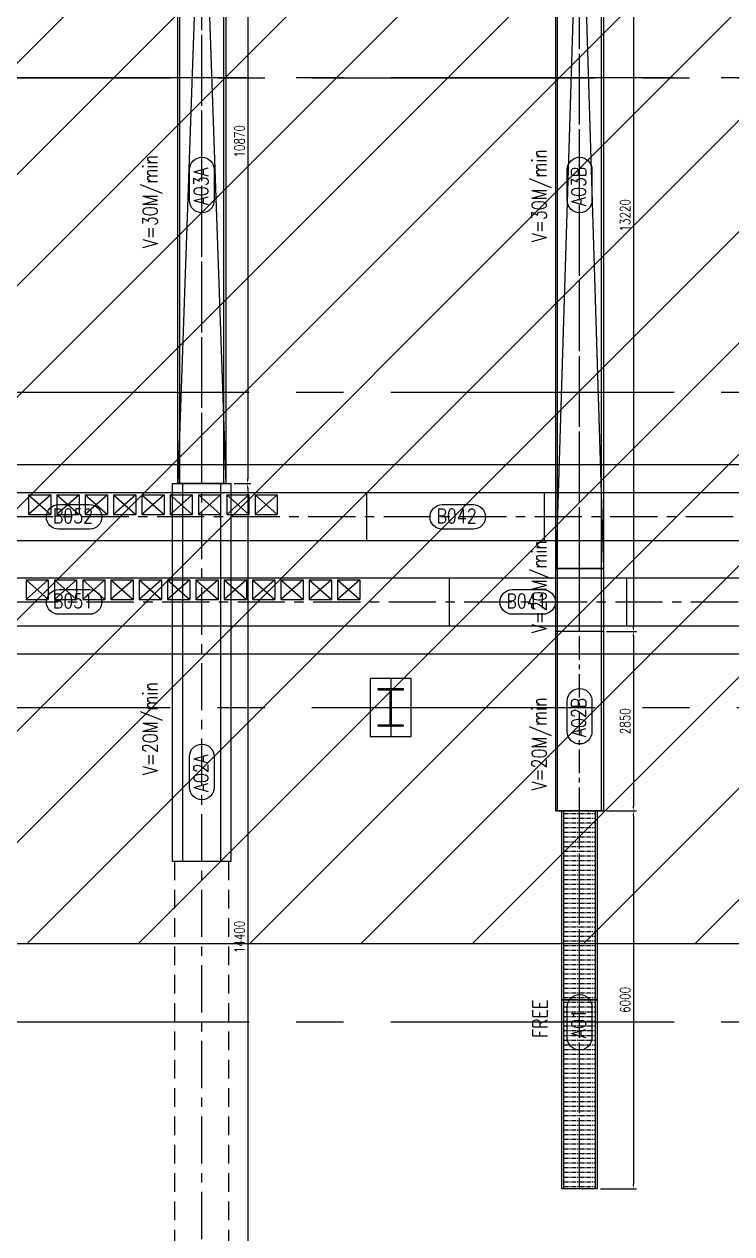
# Model space of a CAD drawing. Extents: x -40736 to 716455, y -65544 to 37405.
# Drawn here: x 341809 to 342933, y -54179 to -52258 of the extents above; entities that cross this region are included whole.
import ezdxf
from ezdxf.enums import TextEntityAlignment as Align

# ---------------------------------------------------------------- set-up
doc = ezdxf.new("R2010")
doc.units = 0
doc.header["$LTSCALE"] = 600
doc.header["$MEASUREMENT"] = 0
for name, pattern in [('CENTER', [2, 1.25, -0.25, 0.25, -0.25]), ('CENTER2', [1.125, 0.75, -0.125, 0.125, -0.125]), ('DASHED', [0.75, 0.5, -0.25]), ('PHANTOM', [2.5, 1.25, -0.25, 0.25, -0.25, 0.25, -0.25])]:
    doc.linetypes.add(name, pattern=pattern)
doc.layers.get('0').update_dxf_attribs({"linetype": 'CONTINUOUS'})
doc.layers.get('DEFPOINTS').update_dxf_attribs({"linetype": 'CONTINUOUS'})
for name, color, linetype in [('0-入荷', 11, 'CONTINUOUS'), ('0-架台', 232, 'CONTINUOUS'), ('0-機台細部', 7, 'CONTINUOUS'), ('0-機號', 4, 'CONTINUOUS'), ('0-滾筒細部', 3, 'CONTINUOUS'), ('001', 7, 'CONTINUOUS'), ('025', 7, 'CONTINUOUS'), ('1FL CV', 11, 'CONTINUOUS'), ('底圖', 253, 'CONTINUOUS'), ('規劃圖', 253, 'CONTINUOUS')]:
    doc.layers.add(name, color=color, linetype=linetype)
doc.styles.get("Standard").update_dxf_attribs({"font": 'txt.shx', "width": 0.75, "bigfont": 'chineset.shx'})
doc.dimstyles.get("Standard").update_dxf_attribs({"dimtxt": 0.18, "dimasz": 0.18, "dimexe": 0.18, "dimexo": 0.0625, "dimgap": 0.09, "dimtad": 0, "dimtih": 1, "dimtoh": 1, "dimdec": 4, "dimzin": 0, "dimdsep": 46, "dimtxsty": 'Standard', "dimcen": 0.09, "dimadec": 0, "dimazin": 0, "dimtfac": 1, "dimtdec": 4, "dimtofl": 0, "dimtmove": 0, "dimatfit": 3, "dimfxl": 1, "dimtolj": 1, "dimtzin": 0, "dimarcsym": 0})

# ---------------------------------------------------------------- blocks, each defined once
blk = doc.blocks.new('1U0032-ORH-001-268')
at = {"layer": '001', "color": 8, "linetype": 'PHANTOM'}
for p, q in [((48091.11185, 119996.517468), (47777.11185, 119996.517468)), ((47777.11185, 119996.517468), (47777.11185, 119644.517468)), ((48091.11185, 119996.517468), (47777.11185, 119644.517468)), ((48091.11185, 119644.517468), (47777.11185, 119996.517468)), ((48091.11185, 119996.517468), (48091.11185, 119644.517468)), ((48091.11185, 119644.517468), (47777.11185, 119644.517468))]:
    blk.add_line(p, q, dxfattribs=at)
blk = doc.blocks.new('1U0032-ORH-001-269')
at = {"layer": '001', "color": 8, "linetype": 'PHANTOM'}
for p, q in [((48091.11185, 119546.517468), (47777.11185, 119546.517468)), ((47777.11185, 119546.517468), (47777.11185, 119194.517468)), ((48091.11185, 119546.517468), (47777.11185, 119194.517468)), ((48091.11185, 119194.517468), (47777.11185, 119546.517468)), ((48091.11185, 119546.517468), (48091.11185, 119194.517468)), ((48091.11185, 119194.517468), (47777.11185, 119194.517468))]:
    blk.add_line(p, q, dxfattribs=at)
blk = doc.blocks.new('1U0032-ORH-001-270')
at = {"layer": '001', "color": 8, "linetype": 'PHANTOM'}
for p, q in [((48091.11185, 119096.517468), (47777.11185, 119096.517468)), ((47777.11185, 119096.517468), (47777.11185, 118744.517468)), ((48091.11185, 119096.517468), (47777.11185, 118744.517468)), ((48091.11185, 118744.517468), (47777.11185, 119096.517468)), ((48091.11185, 119096.517468), (48091.11185, 118744.517468)), ((48091.11185, 118744.517468), (47777.11185, 118744.517468))]:
    blk.add_line(p, q, dxfattribs=at)
blk = doc.blocks.new('1U0032-ORH-001-271')
at = {"layer": '001', "color": 8, "linetype": 'PHANTOM'}
for p, q in [((48091.11185, 118646.517468), (47777.11185, 118646.517468)), ((47777.11185, 118646.517468), (47777.11185, 118294.517468)), ((48091.11185, 118646.517468), (47777.11185, 118294.517468)), ((48091.11185, 118294.517468), (47777.11185, 118646.517468)), ((48091.11185, 118646.517468), (48091.11185, 118294.517468)), ((48091.11185, 118294.517468), (47777.11185, 118294.517468))]:
    blk.add_line(p, q, dxfattribs=at)
blk = doc.blocks.new('1U0032-ORH-001-272')
at = {"layer": '001', "color": 8, "linetype": 'PHANTOM'}
for p, q in [((48091.11185, 118196.517468), (47777.11185, 118196.517468)), ((47777.11185, 118196.517468), (47777.11185, 117844.517468)), ((48091.11185, 118196.517468), (47777.11185, 117844.517468)), ((48091.11185, 117844.517468), (47777.11185, 118196.517468)), ((48091.11185, 118196.517468), (48091.11185, 117844.517468)), ((48091.11185, 117844.517468), (47777.11185, 117844.517468))]:
    blk.add_line(p, q, dxfattribs=at)
blk = doc.blocks.new('1U0032-ORH-001-273')
at = {"layer": '001', "color": 8, "linetype": 'PHANTOM'}
for p, q in [((48091.11185, 117746.517468), (47777.11185, 117746.517468)), ((47777.11185, 117746.517468), (47777.11185, 117394.517468)), ((48091.11185, 117746.517468), (47777.11185, 117394.517468)), ((48091.11185, 117394.517468), (47777.11185, 117746.517468)), ((48091.11185, 117746.517468), (48091.11185, 117394.517468)), ((48091.11185, 117394.517468), (47777.11185, 117394.517468))]:
    blk.add_line(p, q, dxfattribs=at)
blk = doc.blocks.new('1U0032-ORH-001-274')
at = {"layer": '001', "color": 8, "linetype": 'PHANTOM'}
for p, q in [((48091.11185, 117296.517468), (47777.11185, 117296.517468)), ((47777.11185, 117296.517468), (47777.11185, 116944.517468)), ((48091.11185, 117296.517468), (47777.11185, 116944.517468)), ((48091.11185, 116944.517468), (47777.11185, 117296.517468)), ((48091.11185, 117296.517468), (48091.11185, 116944.517468)), ((48091.11185, 116944.517468), (47777.11185, 116944.517468))]:
    blk.add_line(p, q, dxfattribs=at)
blk = doc.blocks.new('1U0032-ORH-001-275')
at = {"layer": '001', "color": 8, "linetype": 'PHANTOM'}
for p, q in [((48091.11185, 116846.517468), (47777.11185, 116846.517468)), ((47777.11185, 116846.517468), (47777.11185, 116494.517468)), ((48091.11185, 116846.517468), (47777.11185, 116494.517468)), ((48091.11185, 116494.517468), (47777.11185, 116846.517468)), ((48091.11185, 116846.517468), (48091.11185, 116494.517468)), ((48091.11185, 116494.517468), (47777.11185, 116494.517468))]:
    blk.add_line(p, q, dxfattribs=at)
blk = doc.blocks.new('1U0032-ORH-001-276')
at = {"layer": '001', "color": 8, "linetype": 'PHANTOM'}
for p, q in [((48091.11185, 116396.517468), (47777.11185, 116396.517468)), ((47777.11185, 116396.517468), (47777.11185, 116044.517468)), ((48091.11185, 116396.517468), (47777.11185, 116044.517468)), ((48091.11185, 116044.517468), (47777.11185, 116396.517468)), ((48091.11185, 116396.517468), (48091.11185, 116044.517468)), ((48091.11185, 116044.517468), (47777.11185, 116044.517468))]:
    blk.add_line(p, q, dxfattribs=at)
blk = doc.blocks.new('1U0032-ORH-001-294')
at = {"layer": '001', "color": 8, "linetype": 'PHANTOM'}
for p, q in [((46741.111898, 120036.51715), (46427.111898, 120036.51715)), ((46427.111898, 120036.51715), (46427.111898, 119684.51715)), ((46741.111898, 120036.51715), (46427.111898, 119684.51715)), ((46741.111898, 119684.51715), (46427.111898, 120036.51715)), ((46741.111898, 120036.51715), (46741.111898, 119684.51715)), ((46741.111898, 119684.51715), (46427.111898, 119684.51715))]:
    blk.add_line(p, q, dxfattribs=at)
blk = doc.blocks.new('1U0032-ORH-001-295')
at = {"layer": '001', "color": 8, "linetype": 'PHANTOM'}
for p, q in [((46741.111898, 119586.51715), (46427.111898, 119586.51715)), ((46427.111898, 119586.51715), (46427.111898, 119234.51715)), ((46741.111898, 119586.51715), (46427.111898, 119234.51715)), ((46741.111898, 119234.51715), (46427.111898, 119586.51715)), ((46741.111898, 119586.51715), (46741.111898, 119234.51715)), ((46741.111898, 119234.51715), (46427.111898, 119234.51715))]:
    blk.add_line(p, q, dxfattribs=at)
blk = doc.blocks.new('1U0032-ORH-001-296')
at = {"layer": '001', "color": 8, "linetype": 'PHANTOM'}
for p, q in [((46741.111898, 119136.51715), (46427.111898, 119136.51715)), ((46427.111898, 119136.51715), (46427.111898, 118784.51715)), ((46741.111898, 119136.51715), (46427.111898, 118784.51715)), ((46741.111898, 118784.51715), (46427.111898, 119136.51715)), ((46741.111898, 119136.51715), (46741.111898, 118784.51715)), ((46741.111898, 118784.51715), (46427.111898, 118784.51715))]:
    blk.add_line(p, q, dxfattribs=at)
blk = doc.blocks.new('1U0032-ORH-001-297')
at = {"layer": '001', "color": 8, "linetype": 'PHANTOM'}
for p, q in [((46741.111898, 118686.51715), (46427.111898, 118686.51715)), ((46427.111898, 118686.51715), (46427.111898, 118334.51715)), ((46741.111898, 118686.51715), (46427.111898, 118334.51715)), ((46741.111898, 118334.51715), (46427.111898, 118686.51715)), ((46741.111898, 118686.51715), (46741.111898, 118334.51715)), ((46741.111898, 118334.51715), (46427.111898, 118334.51715))]:
    blk.add_line(p, q, dxfattribs=at)
blk = doc.blocks.new('1U0032-ORH-001-298')
at = {"layer": '001', "color": 8, "linetype": 'PHANTOM'}
for p, q in [((46741.111898, 118236.51715), (46427.111898, 118236.51715)), ((46427.111898, 118236.51715), (46427.111898, 117884.51715)), ((46741.111898, 118236.51715), (46427.111898, 117884.51715)), ((46741.111898, 117884.51715), (46427.111898, 118236.51715)), ((46741.111898, 118236.51715), (46741.111898, 117884.51715)), ((46741.111898, 117884.51715), (46427.111898, 117884.51715))]:
    blk.add_line(p, q, dxfattribs=at)
blk = doc.blocks.new('1U0032-ORH-001-299')
at = {"layer": '001', "color": 8, "linetype": 'PHANTOM'}
for p, q in [((46741.111898, 117786.51715), (46427.111898, 117786.51715)), ((46427.111898, 117786.51715), (46427.111898, 117434.51715)), ((46741.111898, 117786.51715), (46427.111898, 117434.51715)), ((46741.111898, 117434.51715), (46427.111898, 117786.51715)), ((46741.111898, 117786.51715), (46741.111898, 117434.51715)), ((46741.111898, 117434.51715), (46427.111898, 117434.51715))]:
    blk.add_line(p, q, dxfattribs=at)
blk = doc.blocks.new('1U0032-ORH-001-300')
at = {"layer": '001', "color": 8, "linetype": 'PHANTOM'}
for p, q in [((46741.111898, 117336.51715), (46427.111898, 117336.51715)), ((46427.111898, 117336.51715), (46427.111898, 116984.51715)), ((46741.111898, 117336.51715), (46427.111898, 116984.51715)), ((46741.111898, 116984.51715), (46427.111898, 117336.51715)), ((46741.111898, 117336.51715), (46741.111898, 116984.51715)), ((46741.111898, 116984.51715), (46427.111898, 116984.51715))]:
    blk.add_line(p, q, dxfattribs=at)
blk = doc.blocks.new('1U0032-ORH-001-301')
at = {"layer": '001', "color": 8, "linetype": 'PHANTOM'}
for p, q in [((46741.111898, 116886.51715), (46427.111898, 116886.51715)), ((46427.111898, 116886.51715), (46427.111898, 116534.51715)), ((46741.111898, 116886.51715), (46427.111898, 116534.51715)), ((46741.111898, 116534.51715), (46427.111898, 116886.51715)), ((46741.111898, 116886.51715), (46741.111898, 116534.51715)), ((46741.111898, 116534.51715), (46427.111898, 116534.51715))]:
    blk.add_line(p, q, dxfattribs=at)
blk = doc.blocks.new('1U0032-ORH-001-302')
at = {"layer": '001', "color": 8, "linetype": 'PHANTOM'}
for p, q in [((46741.111898, 116436.51715), (46427.111898, 116436.51715)), ((46427.111898, 116436.51715), (46427.111898, 116084.51715)), ((46741.111898, 116436.51715), (46427.111898, 116084.51715)), ((46741.111898, 116084.51715), (46427.111898, 116436.51715)), ((46741.111898, 116436.51715), (46741.111898, 116084.51715)), ((46741.111898, 116084.51715), (46427.111898, 116084.51715))]:
    blk.add_line(p, q, dxfattribs=at)
blk = doc.blocks.new('1U0032-ORH-001-303')
at = {"layer": '001', "color": 8, "linetype": 'PHANTOM'}
for p, q in [((46741.111898, 115986.51715), (46427.111898, 115986.51715)), ((46427.111898, 115986.51715), (46427.111898, 115634.51715)), ((46741.111898, 115986.51715), (46427.111898, 115634.51715)), ((46741.111898, 115634.51715), (46427.111898, 115986.51715)), ((46741.111898, 115986.51715), (46741.111898, 115634.51715)), ((46741.111898, 115634.51715), (46427.111898, 115634.51715))]:
    blk.add_line(p, q, dxfattribs=at)
blk = doc.blocks.new('1U0032-ORH-001-304')
at = {"layer": '001', "color": 8, "linetype": 'PHANTOM'}
for p, q in [((46741.111898, 115536.51715), (46427.111898, 115536.51715)), ((46427.111898, 115536.51715), (46427.111898, 115184.51715)), ((46741.111898, 115536.51715), (46427.111898, 115184.51715)), ((46741.111898, 115184.51715), (46427.111898, 115536.51715)), ((46741.111898, 115536.51715), (46741.111898, 115184.51715)), ((46741.111898, 115184.51715), (46427.111898, 115184.51715))]:
    blk.add_line(p, q, dxfattribs=at)
blk = doc.blocks.new('1U0032-ORH-001-305')
at = {"layer": '001', "color": 8, "linetype": 'PHANTOM'}
for p, q in [((46741.111898, 115086.51715), (46427.111898, 115086.51715)), ((46427.111898, 115086.51715), (46427.111898, 114734.51715)), ((46741.111898, 115086.51715), (46427.111898, 114734.51715)), ((46741.111898, 114734.51715), (46427.111898, 115086.51715)), ((46741.111898, 115086.51715), (46741.111898, 114734.51715)), ((46741.111898, 114734.51715), (46427.111898, 114734.51715))]:
    blk.add_line(p, q, dxfattribs=at)
blk = doc.blocks.new('A$C77002C3D')
at = {"layer": '0-機號', "color": 7}
for points in [[(3323.01343, 41556.46434), (3323.01343, 42046.35761, -1), (3714.71923, 42046.35761), (3714.71923, 41556.46434, -1)], [(4673.01349, 41556.46434), (4673.01349, 42046.35761, -1), (5064.71929, 42046.35761), (5064.71929, 41556.46434, -1)], [(4673.01349, 35463.37148), (4673.01349, 35953.26476, -1), (5064.71929, 35953.26476), (5064.71929, 35463.37148, -1)], [(3323.01343, 34351.69186), (3323.01343, 34841.58514, -1), (3714.71923, 34841.58514), (3714.71923, 34351.69186, -1)]]:
    blk.add_lwpolyline(points, format="xyb", close=True, dxfattribs=at)
at = {"layer": '001', "color": 3}
for p, q in [((3138.86633, 47573.46058), (3138.86633, 9623.91641)), ((3898.86633, 47573.46058), (3898.86633, 9623.91641)), ((5248.86628, 37155.64023), (4488.86628, 37155.64023)), ((3898.86633, 35845.63991), (3138.86633, 35845.63991)), ((5248.86628, 34335.64023), (4488.86628, 34335.64023)), ((3898.86633, 33025.63991), (3138.86633, 33025.63991))]:
    blk.add_line(p, q, dxfattribs=at)
at = {"layer": '001', "color": 2, "linetype": 'CENTER'}
blk.add_line((3518.86633, 47603.46058), (3518.86633, 9623.91641), dxfattribs=at)
at = {"layer": '025', "color": 3}
for p, q in [((4488.86628, 10933.9164), (4488.86628, 46880.64023)), ((5248.86628, 10933.9164), (5248.86628, 46880.64023))]:
    blk.add_line(p, q, dxfattribs=at)
at = {"layer": '025', "color": 2, "linetype": 'CENTER'}
blk.add_line((4868.86628, 10933.9164), (4868.86628, 46910.64023), dxfattribs=at)
at = {"layer": '001', "color": 0, "linetype": 'ByBlock'}
for name in ['1U0032-ORH-001-294', '1U0032-ORH-001-268', '1U0032-ORH-001-295', '1U0032-ORH-001-269', '1U0032-ORH-001-296', '1U0032-ORH-001-270', '1U0032-ORH-001-297', '1U0032-ORH-001-271', '1U0032-ORH-001-298', '1U0032-ORH-001-272', '1U0032-ORH-001-299', '1U0032-ORH-001-273', '1U0032-ORH-001-300', '1U0032-ORH-001-274', '1U0032-ORH-001-301', '1U0032-ORH-001-275', '1U0032-ORH-001-302', '1U0032-ORH-001-276', '1U0032-ORH-001-303', '1U0032-ORH-001-304', '1U0032-ORH-001-305']:
    blk.add_blockref(name, (-42872.24557, -77470.87724), dxfattribs=at)
at = {"layer": '0-機號', "color": 7, "width": 0.8}
for s, p in [('B051', (3532.56392, 41819.99741)), ('B052', (4882.56398, 41819.99741)), ('B042', (4882.56398, 35726.90456)), ('B041', (3532.56392, 34615.22494))]:
    blk.add_text(s, height=230.4, rotation=270, dxfattribs=at).set_placement(p, align=Align.MIDDLE)
blk = doc.blocks.new('platform')
at = {"layer": '0-架台'}
for p, q in [((41276, -35044), (4313, -35044)), ((1100, -38044), (44776, -38044))]:
    blk.add_line(p, q, dxfattribs=at)
blk = doc.blocks.new('A$C68EF232B')
for p, q in [((0, 730), (12220, 730)), ((0, 30), (12220, 30))]:
    blk.add_line(p, q)
at = {"color": 1, "linetype": 'CENTER'}
blk.add_line((-1000, 380), (12220, 380), dxfattribs=at)
for points in [[(12220, 870), (11320, 870), (11320, 760), (12220, 760)], [(0, 760), (-1000, 760), (-1000, 0), (0, 0)], [(0, 0), (12220, 0), (12220, 760), (0, 760)]]:
    blk.add_lwpolyline(points, close=True)
blk = doc.blocks.new('*D91')
at = {"layer": '0-滾筒細部', "color": 0, "lineweight": -2}
for p, q in [((0, 540), (0, 400)), ((2970, 420), (30, 420)), ((3000, 540), (3000, 400))]:
    blk.add_line(p, q, dxfattribs=at)
at = {"layer": '0-滾筒細部', "color": 0}
for points in [[(30, 425), (30, 415), (0, 420)], [(2970, 425), (2970, 415), (3000, 420)]]:
    blk.add_solid(points, dxfattribs=at)
at = {"layer": 'DEFPOINTS', "color": 0}
for p in [(0, 560), (0, 420), (3000, 560)]:
    blk.add_point(p, dxfattribs=at)
at = {"layer": '0-滾筒細部', "color": 0, "insert": (1500, 472), "char_height": 64, "attachment_point": 5}
blk.add_mtext('\\A1;3000', dxfattribs=at)
blk = doc.blocks.new('roller_FF_490')
at = {"color": 1, "linetype": 'CENTER', "ltscale": 0.1}
blk.add_line((0, -250), (0, 250), dxfattribs=at)
blk = doc.blocks.new('*D372')
at = {"color": 0, "lineweight": -2}
for p, q in [((8850, 1916), (8850, 1442)), ((22070, 1806), (22070, 1442)), ((21995, 1492), (8925, 1492))]:
    blk.add_line(p, q, dxfattribs=at)
at = {"color": 0}
for points in [[(8925, 1504), (8925, 1479), (8850, 1492)], [(21995, 1504), (21995, 1479), (22070, 1492)]]:
    blk.add_solid(points, dxfattribs=at)
at = {"layer": 'DEFPOINTS', "color": 0}
for p in [(8850, 1966), (22070, 1856), (8850, 1492)]:
    blk.add_point(p, dxfattribs=at)
at = {"color": 0, "insert": (15460, 1622), "char_height": 160, "attachment_point": 5}
blk.add_mtext('\\A1;13220', dxfattribs=at)
blk = doc.blocks.new('*D373')
at = {"color": 0, "lineweight": -2}
for p, q in [((6000, 1916), (6000, 1442)), ((8850, 1916), (8850, 1442)), ((8775, 1492), (6075, 1492))]:
    blk.add_line(p, q, dxfattribs=at)
at = {"color": 0}
for points in [[(6075, 1504), (6075, 1479), (6000, 1492)], [(8775, 1504), (8775, 1479), (8850, 1492)]]:
    blk.add_solid(points, dxfattribs=at)
at = {"layer": 'DEFPOINTS', "color": 0}
for p in [(6000, 1966), (8850, 1966), (6000, 1492)]:
    blk.add_point(p, dxfattribs=at)
at = {"color": 0, "insert": (7425, 1622), "char_height": 160, "attachment_point": 5}
blk.add_mtext('\\A1;2850', dxfattribs=at)
blk = doc.blocks.new('*D374')
at = {"color": 0, "lineweight": -2}
for p, q in [((0, 2016), (0, 1442)), ((6000, 1916), (6000, 1442)), ((5925, 1492), (75, 1492))]:
    blk.add_line(p, q, dxfattribs=at)
at = {"color": 0}
for points in [[(75, 1504), (75, 1479), (0, 1492)], [(5925, 1504), (5925, 1479), (6000, 1492)]]:
    blk.add_solid(points, dxfattribs=at)
at = {"layer": 'DEFPOINTS', "color": 0}
for p in [(0, 2066), (6000, 1966), (0, 1492)]:
    blk.add_point(p, dxfattribs=at)
at = {"color": 0, "insert": (3000, 1622), "char_height": 160, "attachment_point": 5}
blk.add_mtext('\\A1;6000', dxfattribs=at)
blk = doc.blocks.new('A$C37745B68')
for p, q in [((0, 730), (10870, 730)), ((0, 30), (10870, 30))]:
    blk.add_line(p, q)
at = {"color": 1, "linetype": 'CENTER'}
blk.add_line((0, 380), (10870, 380), dxfattribs=at)
for points in [[(10870, 870), (9970, 870), (9970, 760), (10870, 760)], [(0, 0), (10870, 0), (10870, 760), (0, 760)]]:
    blk.add_lwpolyline(points, close=True)
blk = doc.blocks.new('A$C5A1C1C61')
at = {"color": 11, "linetype": 'DASHED'}
for p, q in [((0, 895), (0, 35)), ((0, 895), (8400, 895)), ((0, 35), (8400, 35))]:
    blk.add_line(p, q, dxfattribs=at)
at = {"color": 11}
for p, q in [((8400, 930), (14400, 930)), ((8400, 930), (8400, 0)), ((14400, 0), (14400, 930)), ((8400, 765), (14400, 765)), ((8400, 165), (14400, 165)), ((8400, 0), (14400, 0))]:
    blk.add_line(p, q, dxfattribs=at)
at = {"color": 11, "linetype": 'CENTER'}
blk.add_line((0, 465), (14400, 465), dxfattribs=at)
blk = doc.blocks.new('*D378')
at = {"color": 0, "lineweight": -2}
for p, q in [((14400, 1831), (14400, 1568)), ((25270, 1806), (25270, 1568)), ((25195, 1618), (14475, 1618))]:
    blk.add_line(p, q, dxfattribs=at)
at = {"color": 0}
for points in [[(14475, 1631), (14475, 1606), (14400, 1618)], [(25195, 1631), (25195, 1606), (25270, 1618)]]:
    blk.add_solid(points, dxfattribs=at)
at = {"layer": 'DEFPOINTS', "color": 0}
for p in [(14400, 1881), (25270, 1856), (14400, 1618)]:
    blk.add_point(p, dxfattribs=at)
at = {"color": 0, "insert": (19835, 1748), "char_height": 160, "attachment_point": 5}
blk.add_mtext('\\A1;10870', dxfattribs=at)
blk = doc.blocks.new('*D379')
at = {"color": 0, "lineweight": -2}
for p, q in [((0, 1866), (0, 1568)), ((14400, 1831), (14400, 1568)), ((14325, 1618), (75, 1618))]:
    blk.add_line(p, q, dxfattribs=at)
at = {"color": 0}
for points in [[(75, 1631), (75, 1606), (0, 1618)], [(14325, 1631), (14325, 1606), (14400, 1618)]]:
    blk.add_solid(points, dxfattribs=at)
at = {"layer": 'DEFPOINTS', "color": 0}
for p in [(0, 1916), (14400, 1881), (0, 1618)]:
    blk.add_point(p, dxfattribs=at)
at = {"color": 0, "insert": (7200, 1748), "char_height": 160, "attachment_point": 5}
blk.add_mtext('\\A1;14400', dxfattribs=at)
blk = doc.blocks.new('A$C45B43C60')
for p, q in [((-0.00024, 530.00012), (2999.99976, 530.00012)), ((-0.00024, 30.00012), (2999.99976, 30.00012))]:
    blk.add_line(p, q)
at = {"color": 1, "linetype": 'CENTER'}
blk.add_line((-0.00024, 280.00012), (2999.99976, 280.00012), dxfattribs=at)
blk.add_lwpolyline([(-0.00024, 0.00012), (2999.99976, 0.00012), (2999.99976, 560.00012), (-0.00024, 560.00012)], close=True)
at = {"layer": '0-滾筒細部'}
for p in [(37.49976, 280.00012), (112.49976, 280.00012), (187.49976, 280.00012), (262.49976, 280.00012), (337.49976, 280.00012), (412.49976, 280.00012), (487.49976, 280.00012), (562.49976, 280.00012), (637.49976, 280.00012), (712.49976, 280.00012), (787.49976, 280.00012), (862.49976, 280.00012), (937.49976, 280.00012), (1012.49976, 280.00012), (1087.49976, 280.00012), (1162.49976, 280.00012), (1237.49976, 280.00012), (1312.49976, 280.00012), (1387.49976, 280.00012), (1462.49976, 280.00012), (1537.49976, 280.00012), (1612.49976, 280.00012), (1687.49976, 280.00012), (1762.49976, 280.00012), (1837.49976, 280.00012), (1912.49976, 280.00012), (1987.49976, 280.00012), (2062.49976, 280.00012), (2137.49976, 280.00012), (2212.49976, 280.00012), (2287.49976, 280.00012), (2362.49976, 280.00012), (2437.49976, 280.00012), (2512.49976, 280.00012), (2587.49976, 280.00012), (2662.49976, 280.00012), (2737.49976, 280.00012), (2812.49976, 280.00012), (2887.49976, 280.00012), (2962.49976, 280.00012)]:
    blk.add_blockref('roller_FF_490', p, dxfattribs=at)
dim = blk.add_linear_dim(base=(-0.00024, 420.00012), p1=(2999.99976, 560.00012), p2=(-0.00024, 560.00012), dimstyle='Standard', override={"dimscale": 20}, dxfattribs=at)
dim.commit()
dim.dimension.update_dxf_attribs({"geometry": '*D91', "text_midpoint": (1499.99976, 472.00012)})
blk = doc.blocks.new('A$C14F25BC3')
at = {"layer": '0-入荷', "color": 11}
for p, q in [((5999.99935, 2695.68866), (9849.99935, 2695.68866)), ((22069.99935, 2345.68866), (9849.99935, 2725.68866)), ((22069.99935, 2345.68866), (9849.99935, 1965.68866)), ((5999.99935, 1995.68866), (9849.99935, 1995.68866))]:
    blk.add_line(p, q, dxfattribs=at)
at = {"layer": '0-入荷'}
for p, q in [((8849.99935, 1965.68866), (8849.99935, 2725.68866)), ((9849.99935, 1965.68866), (9849.99935, 2725.68866))]:
    blk.add_line(p, q, dxfattribs=at)
at = {"layer": '0-入荷', "color": 11, "linetype": 'CENTER', "ltscale": 0.5}
for p, q in [((-0.00065, 2345.68866), (5999.99935, 2345.68866)), ((5999.99935, 2345.68866), (9849.99935, 2345.68866)), ((9849.99935, 2345.68866), (22069.99935, 2345.68866))]:
    blk.add_line(p, q, dxfattribs=at)
at = {"layer": '0-入荷', "color": 11}
for points in [[(5999.99935, 2725.68866), (9849.99935, 2725.68866), (9849.99935, 1965.68866), (5999.99935, 1965.68866)], [(9849.99935, 2725.68866), (22069.99935, 2725.68866), (22069.99935, 1965.68866), (9849.99935, 1965.68866)]]:
    blk.add_lwpolyline(points, close=True, dxfattribs=at)
at = {"layer": '0-機號'}
for points in [[(2889.89263, 2149.83576), (2399.99935, 2149.83576, -1), (2399.99935, 2541.54156), (2889.89263, 2541.54156, -1)], [(7749.70149, 2149.83576), (7259.80821, 2149.83576, -1), (7259.80821, 2541.54156), (7749.70149, 2541.54156, -1)], [(16184.89263, 2149.83576), (15694.99935, 2149.83576, -1), (15694.99935, 2541.54156), (16184.89263, 2541.54156, -1)]]:
    blk.add_lwpolyline(points, format="xyb", close=True, dxfattribs=at)
at = {"layer": '1FL CV', "color": 11}
blk.add_line((5999.99935, 2725.68866), (5999.99935, 1965.68866), dxfattribs=at)
at = {"layer": '0-機台細部', "extrusion": (0, 0, -1), "zscale": -1, "rotation": 180}
for name, p in [('A$C68EF232B', (-9849.99905, 2725.68878)), ('A$C45B43C60', (0.00041, 2625.68878)), ('A$C45B43C60', (-2999.99959, 2625.68878))]:
    blk.add_blockref(name, p, dxfattribs=at)
at = {"layer": '0-機號', "text_generation_flag": 6, "width": 0.8}
for s, p in [('FREE', (2701.46763, 2972.18789)), ('V=20M/min', (7066.84598, 2972.18789)), ('V=20M/min', (9564.2436, 2972.18789)), ('V=30M/min', (15773.04416, 2972.18789)), ('A01', (2626.35955, 2359.38626)), ('A02B', (7486.16841, 2359.38626)), ('A03B', (15921.35955, 2359.38626))]:
    blk.add_text(s, height=230.4, rotation=180, dxfattribs=at).set_placement(p, align=Align.MIDDLE)
for base, p1, p2, picture, middle in [((-0.00065, 1491.74816), (5999.99935, 1965.68866), (-0.00065, 2065.68866), '*D374', (2999.99935, 1621.74816)), ((5999.99935, 1491.74816), (8849.99935, 1965.68866), (5999.99935, 1965.68866), '*D373', (7424.99935, 1621.74816)), ((8849.99935, 1491.74816), (22069.99935, 1855.68866), (8849.99935, 1965.68866), '*D372', (15459.99935, 1621.74816))]:
    dim = blk.add_linear_dim(base=base, p1=p1, p2=p2, dimstyle='Standard', override={"dimscale": 50, "dimtmove": 1})
    dim.commit()
    dim.dimension.update_dxf_attribs({"geometry": picture, "text_midpoint": middle})
blk = doc.blocks.new('A$C1394433B')
at = {"layer": '0-入荷', "color": 11}
for q in [(14400.00107, 2725.68859), (14400.00107, 1965.68859)]:
    blk.add_line((25270.00107, 2345.68859), q, dxfattribs=at)
at = {"layer": '0-入荷', "color": 11, "linetype": 'CENTER', "ltscale": 0.5}
blk.add_line((14400.00107, 2345.68859), (25270.00107, 2345.68859), dxfattribs=at)
at = {"layer": '0-入荷', "color": 11}
blk.add_lwpolyline([(14400.00107, 2725.68859), (25270.00107, 2725.68859), (25270.00107, 1965.68859), (14400.00107, 1965.68859)], close=True, dxfattribs=at)
at = {"layer": '0-機號'}
for points in [[(10064.89435, 2149.83569), (9575.00107, 2149.83569, -1), (9575.00107, 2541.54149), (10064.89435, 2541.54149, -1)], [(19384.89435, 2149.83569), (18895.00107, 2149.83569, -1), (18895.00107, 2541.54149), (19384.89435, 2541.54149, -1)]]:
    blk.add_lwpolyline(points, format="xyb", close=True, dxfattribs=at)
at = {"extrusion": (0, 0, -1), "zscale": -1, "rotation": 180}
blk.add_blockref('A$C5A1C1C61', (-0.00144, 2810.6887), dxfattribs=at)
at = {"layer": '0-機台細部', "extrusion": (0, 0, -1), "zscale": -1, "rotation": 180}
blk.add_blockref('A$C37745B68', (-14400.0011, 2725.68844), dxfattribs=at)
at = {"layer": '0-機號', "text_generation_flag": 6, "width": 0.8}
for s, p in [('V=20M/min', (10510.03457, 3151.35328)), ('V=30M/min', (18878.43105, 3151.35328)), ('A02A', (9801.36127, 2359.38618)), ('A03A', (19121.36127, 2359.38618))]:
    blk.add_text(s, height=230.4, rotation=180, dxfattribs=at).set_placement(p, align=Align.MIDDLE)
for base, p1, p2, picture, middle in [((0.00107, 1618.48382), (14400.00107, 1880.68859), (0.00107, 1915.68859), '*D379', (7200.00107, 1748.48382)), ((14400.00107, 1618.48382), (25270.00107, 1855.68859), (14400.00107, 1880.68859), '*D378', (19835.00107, 1748.48382))]:
    dim = blk.add_linear_dim(base=base, p1=p1, p2=p2, dimstyle='Standard', override={"dimscale": 50, "dimtmove": 1})
    dim.commit()
    dim.dimension.update_dxf_attribs({"geometry": picture, "text_midpoint": middle})
blk = doc.blocks.new('A$C1C6605B1')
at = {"layer": '規劃圖', "xscale": 0.09999999997671694, "yscale": 0.09999999997671694, "zscale": 0.09999999997671694}
blk.add_blockref('platform', (-3277.72048, 4973.90789), dxfattribs=at)
at = {"layer": '規劃圖', "xscale": 0.09999999997671694, "yscale": 0.09999999997671694, "zscale": 0.09999999997671694, "rotation": 90}
for name, p in [('A$C77002C3D', (1899.47115, 900.11336)), ('A$C1394433B', (-1843.15162, -0.00011)), ('A$C14F25BC3', (-1243.15161, 320.00007))]:
    blk.add_blockref(name, p, dxfattribs=at)

msp = doc.modelspace()

# ---------------------------------------------------------------- hatches: boundary and pattern name
at = {"layer": '底圖'}
h = msp.add_hatch(dxfattribs=at)
h.set_pattern_fill('ANSI31', color=253, scale=1000, style=0)
h.set_pattern_definition([(45, (309308.72, -68899.45), (-88.38835, 88.38835), [])])
h.paths.add_polyline_path([(337466.29017, -53718.31705), (346391.28917, -53718.31705), (346391.28917, -49643.31765), (337466.29017, -49643.31765)])

# ---------------------------------------------------------------- linework, layer by layer
at = {"layer": '底圖', "linetype": 'CENTER2'}
for p, q in [((360391.28956, -52343.33166), (332391.28957, -52343.33166)), ((333491.07, -52343.33166), (361991.28956, -52343.33166)), ((360391.28956, -52843.33166), (335391.28957, -52843.33166)), ((342423.78957, -53297.33166), (342358.78957, -53297.33166)), ((342358.78957, -53297.33166), (342358.78957, -53389.33166)), ((342391.28957, -53297.33166), (342391.28957, -53389.33166)), ((342423.78957, -53389.33166), (342423.78957, -53297.33166)), ((342371.28957, -53314.11971), (342372.07761, -53313.33166)), ((342371.28957, -53315.00359), (342372.9615, -53313.33166)), ((342371.28957, -53313.33166), (342411.28957, -53313.33166)), ((342371.28957, -53315.83166), (342371.28957, -53313.33166)), ((342390.48957, -53315.83166), (342371.28957, -53315.83166)), ((342372.22926, -53315.83166), (342374.72926, -53313.33166)), ((342373.11315, -53315.83166), (342375.61315, -53313.33166)), ((342374.88092, -53315.83166), (342377.38092, -53313.33166)), ((342375.7648, -53315.83166), (342378.2648, -53313.33166)), ((342377.53257, -53315.83166), (342380.03257, -53313.33166)), ((342378.41645, -53315.83166), (342380.91645, -53313.33166)), ((342380.18422, -53315.83166), (342382.68422, -53313.33166)), ((342381.0681, -53315.83166), (342383.5681, -53313.33166)), ((342382.83587, -53315.83166), (342385.33587, -53313.33166)), ((342383.71975, -53315.83166), (342386.21975, -53313.33166)), ((342385.48752, -53315.83166), (342387.98752, -53313.33166)), ((342386.3714, -53315.83166), (342388.8714, -53313.33166)), ((342388.13917, -53315.83166), (342390.63917, -53313.33166)), ((342389.02305, -53315.83166), (342391.52305, -53313.33166)), ((342390.48957, -53316.13291), (342393.29082, -53313.33166)), ((342390.48957, -53317.0168), (342394.1747, -53313.33166)), ((342390.48957, -53370.83166), (342390.48957, -53315.83166)), ((342390.48957, -53318.78456), (342392.08957, -53317.18456)), ((342390.48957, -53319.66845), (342392.08957, -53318.06845)), ((342390.48957, -53321.43621), (342392.08957, -53319.83621)), ((342390.48957, -53322.3201), (342392.08957, -53320.7201)), ((342390.48957, -53324.08786), (342392.08957, -53322.48786)), ((342411.28957, -53315.83166), (342392.08957, -53315.83166)), ((342392.08957, -53315.83166), (342392.08957, -53370.83166)), ((342393.44247, -53315.83166), (342395.94247, -53313.33166)), ((342394.32635, -53315.83166), (342396.82635, -53313.33166)), ((342396.09412, -53315.83166), (342398.59412, -53313.33166)), ((342396.978, -53315.83166), (342399.478, -53313.33166)), ((342398.74577, -53315.83166), (342401.24577, -53313.33166)), ((342399.62965, -53315.83166), (342402.12965, -53313.33166)), ((342401.39742, -53315.83166), (342403.89742, -53313.33166)), ((342402.2813, -53315.83166), (342404.7813, -53313.33166)), ((342404.04907, -53315.83166), (342406.54907, -53313.33166)), ((342404.93295, -53315.83166), (342407.43295, -53313.33166)), ((342406.70072, -53315.83166), (342409.20072, -53313.33166)), ((342407.5846, -53315.83166), (342410.0846, -53313.33166)), ((342409.35237, -53315.83166), (342411.28957, -53313.89447)), ((342410.23625, -53315.83166), (342411.28957, -53314.77835)), ((342411.28957, -53313.33166), (342411.28957, -53315.83166)), ((342390.48957, -53324.97175), (342392.08957, -53323.37175)), ((342390.48957, -53326.73952), (342392.08957, -53325.13952)), ((342390.48957, -53327.6234), (342392.08957, -53326.0234)), ((342390.48957, -53329.39117), (342392.08957, -53327.79117)), ((342390.48957, -53330.27505), (342392.08957, -53328.67505)), ((342390.48957, -53332.04282), (342392.08957, -53330.44282)), ((342390.48957, -53332.9267), (342392.08957, -53331.3267)), ((342390.48957, -53334.69447), (342392.08957, -53333.09447)), ((342390.48957, -53335.57835), (342392.08957, -53333.97835)), ((342390.48957, -53337.34612), (342392.08957, -53335.74612)), ((342390.48957, -53338.23), (342392.08957, -53336.63)), ((342390.48957, -53339.99777), (342392.08957, -53338.39777)), ((342390.48957, -53340.88165), (342392.08957, -53339.28165)), ((342390.48957, -53342.64942), (342392.08957, -53341.04942)), ((342390.48957, -53343.5333), (342392.08957, -53341.9333)), ((333491.07, -53343.33166), (361991.28956, -53343.33166)), ((342358.78957, -53343.33166), (342423.78957, -53343.33166)), ((342390.48957, -53345.30107), (342392.08957, -53343.70107)), ((342390.48957, -53346.18495), (342392.08957, -53344.58495)), ((342390.48957, -53347.95272), (342392.08957, -53346.35272)), ((342390.48957, -53348.8366), (342392.08957, -53347.2366)), ((342390.48957, -53350.60437), (342392.08957, -53349.00437)), ((342390.48957, -53351.48825), (342392.08957, -53349.88825)), ((342390.48957, -53353.25602), (342392.08957, -53351.65602)), ((342390.48957, -53354.1399), (342392.08957, -53352.5399)), ((342390.48957, -53355.90767), (342392.08957, -53354.30767)), ((342390.48957, -53356.79155), (342392.08957, -53355.19155)), ((342390.48957, -53358.55932), (342392.08957, -53356.95932)), ((342390.48957, -53359.4432), (342392.08957, -53357.8432)), ((342390.48957, -53361.21097), (342392.08957, -53359.61097)), ((342390.48957, -53362.09485), (342392.08957, -53360.49485)), ((342371.28957, -53372.45602), (342372.91392, -53370.83166)), ((342371.28957, -53373.33166), (342371.28957, -53370.83166)), ((342371.28957, -53370.83166), (342390.48957, -53370.83166)), ((342411.28957, -53373.33166), (342371.28957, -53373.33166)), ((342371.29781, -53373.33166), (342373.79781, -53370.83166)), ((342373.06557, -53373.33166), (342375.56557, -53370.83166)), ((342373.94946, -53373.33166), (342376.44946, -53370.83166)), ((342375.71722, -53373.33166), (342378.21722, -53370.83166)), ((342376.60111, -53373.33166), (342379.10111, -53370.83166)), ((342378.36887, -53373.33166), (342380.86887, -53370.83166)), ((342379.25276, -53373.33166), (342381.75276, -53370.83166)), ((342381.02053, -53373.33166), (342383.52053, -53370.83166)), ((342381.90441, -53373.33166), (342384.40441, -53370.83166)), ((342383.67218, -53373.33166), (342386.17218, -53370.83166)), ((342384.55606, -53373.33166), (342387.05606, -53370.83166)), ((342386.32383, -53373.33166), (342388.82383, -53370.83166)), ((342387.20771, -53373.33166), (342389.70771, -53370.83166)), ((342388.97548, -53373.33166), (342392.08957, -53370.21757)), ((342389.85936, -53373.33166), (342392.35936, -53370.83166)), ((342390.48957, -53363.86262), (342392.08957, -53362.26262)), ((342390.48957, -53364.7465), (342392.08957, -53363.1465)), ((342390.48957, -53366.51427), (342392.08957, -53364.91427)), ((342390.48957, -53367.39816), (342392.08957, -53365.79816)), ((342390.48957, -53369.16592), (342392.08957, -53367.56592)), ((342390.48957, -53370.04981), (342392.08957, -53368.44981)), ((342391.62713, -53373.33166), (342394.12713, -53370.83166)), ((342392.08957, -53370.83166), (342411.28957, -53370.83166)), ((342392.51101, -53373.33166), (342395.01101, -53370.83166)), ((342394.27878, -53373.33166), (342396.77878, -53370.83166)), ((342395.16266, -53373.33166), (342397.66266, -53370.83166)), ((342396.93043, -53373.33166), (342399.43043, -53370.83166)), ((342397.81431, -53373.33166), (342400.31431, -53370.83166)), ((342399.58208, -53373.33166), (342402.08208, -53370.83166)), ((342400.46596, -53373.33166), (342402.96596, -53370.83166)), ((342402.23373, -53373.33166), (342404.73373, -53370.83166)), ((342403.11761, -53373.33166), (342405.61761, -53370.83166)), ((342404.88538, -53373.33166), (342407.38538, -53370.83166)), ((342405.76926, -53373.33166), (342408.26926, -53370.83166)), ((342407.53703, -53373.33166), (342410.03703, -53370.83166)), ((342408.42091, -53373.33166), (342410.92091, -53370.83166)), ((342410.18868, -53373.33166), (342411.28957, -53372.23078)), ((342411.07256, -53373.33166), (342411.28957, -53373.11466)), ((342411.28957, -53370.83166), (342411.28957, -53373.33166)), ((342358.78957, -53389.33166), (342423.78957, -53389.33166)), ((360391.28956, -53843.33166), (335391.28957, -53843.33166))]:
    msp.add_line(p, q, dxfattribs=at)
at = {"layer": '底圖', "color": 253}
msp.add_lwpolyline([(337466.29017, -53718.31705), (346391.28917, -53718.31705), (346391.28917, -49643.31765), (337466.29017, -49643.31765)], close=True, dxfattribs=at)

# ---------------------------------------------------------------- block references
msp.add_blockref('A$C1C6605B1', (344169.01004, -54427.7968), dxfattribs=at)

doc.saveas('drawing.dxf')
